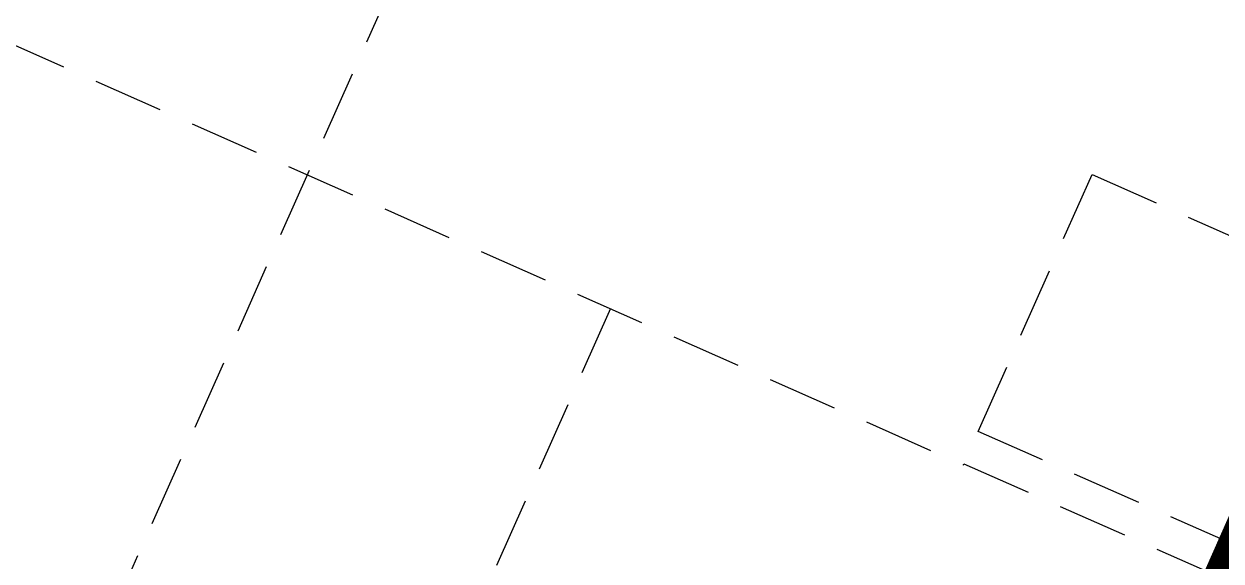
# Model space of a CAD drawing. Header units: inches. Extents: x -26500 to 0, y -3347 to 2257.
# Drawn here: x -23529.1 to -23426.8, y -1523.1 to -1477.2 of the extents above; entities that cross this region are included whole.
import ezdxf

# ---------------------------------------------------------------- set-up
doc = ezdxf.new("R2010")
doc.units = ezdxf.units.IN
doc.header["$LTSCALE"] = 48
doc.header["$MEASUREMENT"] = 0
doc.linetypes.add('NB - 5th floor_plan$0$HIDDEN2', pattern=[0.1875, 0.125, -0.0625])
for name, color, linetype in [('NB - 5th floor_plan$0$STCCOLS1', 1, 'NB - 5th floor_plan$0$HIDDEN2'), ('NB - 5th floor_plan$0$STDROPS', 1, 'NB - 5th floor_plan$0$HIDDEN2'), ('NB - 5th floor_plan$0$STPJ', 1, 'NB - 5th floor_plan$0$HIDDEN2'), ('NB - 5th floor_plan$0$STSLABEDGE', 1, 'NB - 5th floor_plan$0$HIDDEN2'), ('XREF', 7, 'Continuous')]:
    doc.layers.add(name, color=color, linetype=linetype)

# ---------------------------------------------------------------- blocks, each defined once
blk = doc.blocks.new('NB - 5th floor_plan')
at = {"layer": 'NB - 5th floor_plan$0$STCCOLS1', "color": 1, "linetype": 'NB - 5th floor_plan$0$HIDDEN2'}
blk.add_lwpolyline([(-23437.8165, -1490.0742), (-23415.8715, -1499.7909), (-23425.5882, -1521.736), (-23447.5332, -1512.0192)], close=True, dxfattribs=at)
at = {"layer": 'NB - 5th floor_plan$0$STDROPS', "color": 1, "linetype": 'NB - 5th floor_plan$0$HIDDEN2', "elevation": 0}
blk.add_lwpolyline([(-23431.3725, -1325.3689), (-23613.3103, -1733.1932)], dxfattribs=at)
at = {"layer": 'NB - 5th floor_plan$0$STPJ', "color": 1, "linetype": 'NB - 5th floor_plan$0$HIDDEN2', "ltscale": 0.7, "const_width": 3}
blk.add_lwpolyline([(-23795.6023, -2357.4047), (-23275.1098, -1181.8839)], dxfattribs=at)
at = {"layer": 'NB - 5th floor_plan$0$STSLABEDGE', "color": 1, "linetype": 'NB - 5th floor_plan$0$HIDDEN2'}
blk.add_line((-23478.974, -1501.518), (-23526.3519, -1608.5199), dxfattribs=at)
blk.add_lwpolyline([(-23474.2638, -1631.5352), (-23636.0945, -1560.0386), (-23588.8114, -1453.0184), (-23448.7974, -1514.8742), (-23448.7567, -1514.7822), (-23428.4045, -1523.7741)], dxfattribs=at)

msp = doc.modelspace()

# ---------------------------------------------------------------- block references
at = {"layer": 'XREF'}
msp.add_blockref('NB - 5th floor_plan', (0, 0), dxfattribs=at)

doc.saveas('drawing.dxf')
